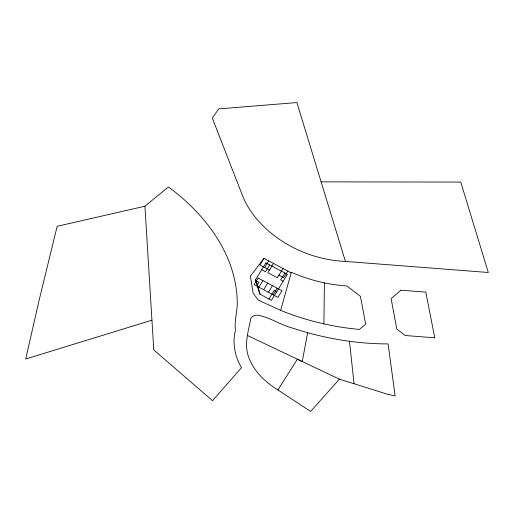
<?xml version="1.0" encoding="UTF-8"?>
<svg xmlns="http://www.w3.org/2000/svg" width="514" height="514" viewBox="0 0 514 514"><rect width="100%" height="100%" fill="white"/><g stroke="black" fill="none" stroke-linecap="round" stroke-linejoin="round"><path stroke-width="0.77" d="M323.929 323.878L324.379 282.861C313.032 280.515 301.969 276.892 291.354 272.253L280.638 310.366C305.753 320.582 332.442 326.994 359.44 329.416L365.647 324.205L360.404 296.334L347.021 286.035L333.368 284.557L324.379 282.861M307.642 332.738L302.258 361.522L339.381 379.146L387.138 394.122L395.118 395.941L388.102 343.917C355.9 343.885 323.724 338.366 293.141 328.266C280.811 325.124 269.882 317.254 257.373 315.133C254.912 315.288 252.368 316.097 250.877 318.185C248.59 330.63 243.912 344.072 248.519 356.703C253.595 371.095 265.134 382.12 277.913 389.933L310.636 411.438L339.381 379.146M291.181 272.863L263.997 258.362L259.923 264.954L269.452 270.036M264.691 267.492L268.758 260.9M257.353 284.852L258.94 282.289L256.107 280.772M269.677 264.896L265.455 271.739L261.69 269.734M258.87 287.178L262.937 280.586M273.525 263.444L267.826 272.671L277.348 277.753L283.047 268.526M263.631 289.716L267.698 283.124M268.392 292.254L272.465 285.662M268.906 298.962L274.18 290.416L276.667 291.746M284.917 273.03L280.695 279.873L283.182 281.197M273.152 294.798L277.226 288.206M287.808 271.064L283.741 277.656L278.98 275.118M277.913 389.933L297.368 359.19L302.258 361.522L247.536 335.514M263.997 258.362L250.408 276.172L253.139 293.211L258.279 300.112L280.638 310.366M144.929 206.21L168.367 186.993C180.799 195.866 191.992 206.384 202.098 217.82A166.009 118.406 24.3 0 1 227.972 258.786C233.497 272.202 236.922 286.504 237.224 301.043C237.667 310.893 234.146 320.389 235.444 330.226C232.155 342.922 234.872 356.485 241.484 367.658L212.507 400.689L153.776 349.918L144.929 206.21L57.15 226.295L39.392 299.122L25.7 359.01L151.945 320.177M321.109 181.86L460.762 182.078L488.3 272.491L345.421 261.427C311.176 259.866 277.425 244.131 255.522 217.538A91.531 65.284 24.3 0 1 242.364 195.249L212.276 117.989L218.784 108.891L296.893 102.562L345.421 261.427M255.696 279.443L260.27 294.355M349.488 341.277L354.03 383.746M265.918 262.892L255.394 279.931L259.731 294.072L271.392 300.292L287.41 274.36L265.918 262.892M258.176 278.042L254.102 284.634L277.92 297.336L281.987 290.744L258.176 278.042M400.869 290.192L391.09 298.64L396.821 329.076L405.173 335.514L434.741 337.794L425.804 292.125L400.869 290.192"/></g></svg>
